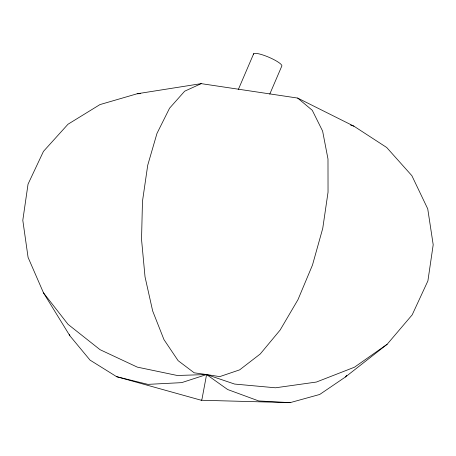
<?xml version="1.0" encoding="UTF-8"?>
<svg xmlns="http://www.w3.org/2000/svg" width="456" height="456" viewBox="0 0 456 456"><rect width="100%" height="100%" fill="white"/><g stroke="black" fill="none" stroke-linecap="round" stroke-linejoin="round"><path stroke-width="0.68" d="M238.402 89.336L253.673 53.734L254.75 53.363A15.407 2.998 23.2 0 1 271.822 58.59A15.407 2.998 23.2 0 1 281.705 66.285L269.77 94.118M345.431 376.992L387.144 344.286L412.19 314.851L427.899 280.896L433.2 244.747L427.734 208.865L411.871 175.691L386.694 147.493L353.919 126.181L297.665 98.069L201.21 83.642L137.182 93.759L99.949 104.595L67.984 124.249L43.457 151.381L28.044 184.138L22.8 220.299L28.078 257.389L43.514 292.883L69.865 335.77L90.026 360.109L116.639 376.684L201.233 400.254L290.13 402.637L319.707 394.468L345.431 376.992L346.748 375.322M201.233 400.254L201.934 399.427L206.596 374.547L194.199 372.808L178.119 360.667L163.955 339.583L152.669 310.986L145.025 276.838L141.542 239.451L142.466 201.381L147.727 165.22L156.972 133.437L169.569 108.192L184.657 91.206L201.21 83.642M387.144 344.286L354.466 367.205L316.39 382.048L275.504 387.794L234.595 384.06L206.596 374.547L177.259 375.482L137.296 367.12L100.052 349.684L68.064 324.364L43.514 292.883M137.182 93.759L140.687 93.651M290.13 402.637L258.729 400.949L227.635 389.521L206.596 374.547L181.653 382.641L147.892 384.368L116.639 376.684M207.286 374.655L219.712 376.622L239.634 369.867L260.239 353.987L280.132 330.053L297.95 299.712L312.491 265.021L322.751 228.348L328.041 192.193L327.989 159.019L322.614 131.083L312.269 110.295L297.665 98.069M350.573 125.047L353.919 126.181M69.34 334.476L69.865 335.77M253.547 54.532A15.407 2.998 23.2 0 1 253.673 53.734"/></g></svg>
